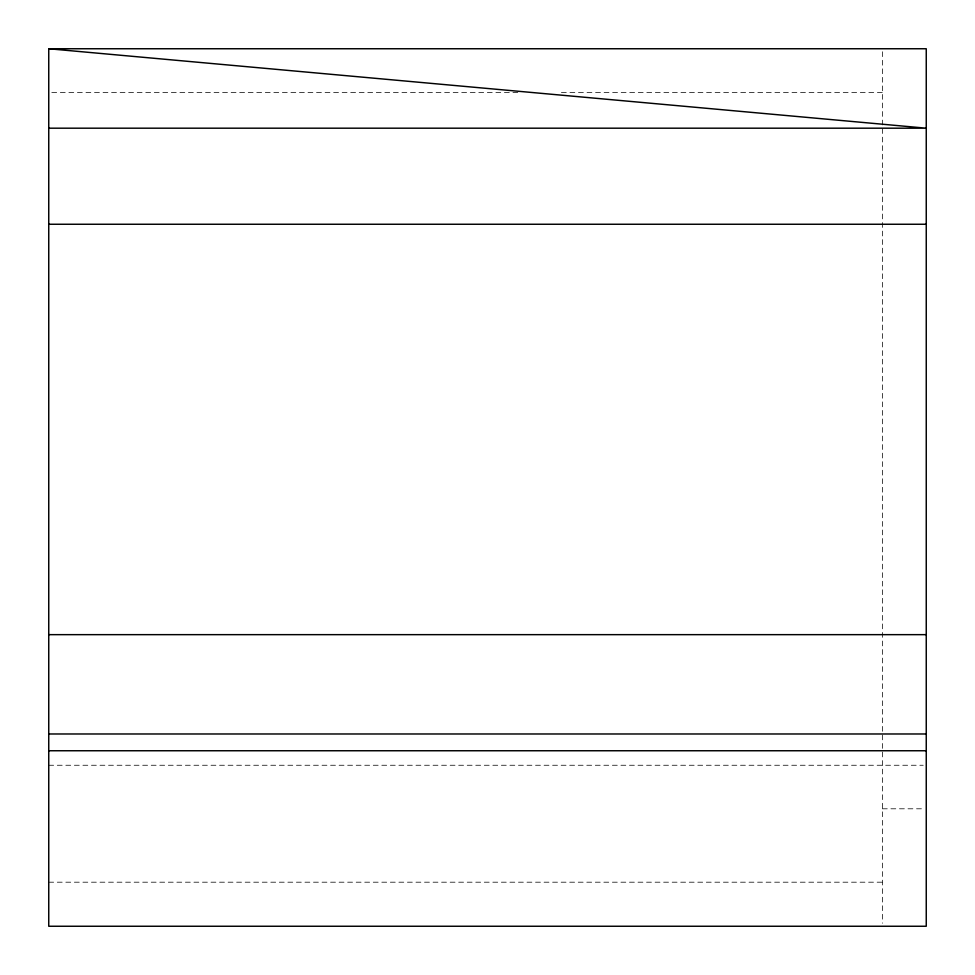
<?xml version="1.0" encoding="UTF-8"?>
<svg xmlns="http://www.w3.org/2000/svg" width="975" height="975" viewBox="0 0 975 975"><rect width="100%" height="100%" fill="white"/><g stroke="black" fill="none" stroke-linecap="round" stroke-linejoin="round"><path stroke-width="0.73" stroke-dasharray="4.88 3.66" d="M51.797 92.625L518.81 92.625M561.405 92.625L882.375 92.625M48.75 765.253L923.227 765.253M882.375 808.799L923.227 808.799M48.75 882.192L882.375 882.192M882.375 51.748L882.375 923.24"/><path stroke-width="1.46" d="M48.75 48.75L926.25 48.75L926.25 926.25L48.75 926.25L48.75 48.75L926.25 128.188L48.75 128.188M48.75 224.25L926.25 224.25M48.75 634.652L926.25 634.652M48.75 733.98L926.25 733.98M48.75 750.75L926.25 750.75"/></g></svg>
